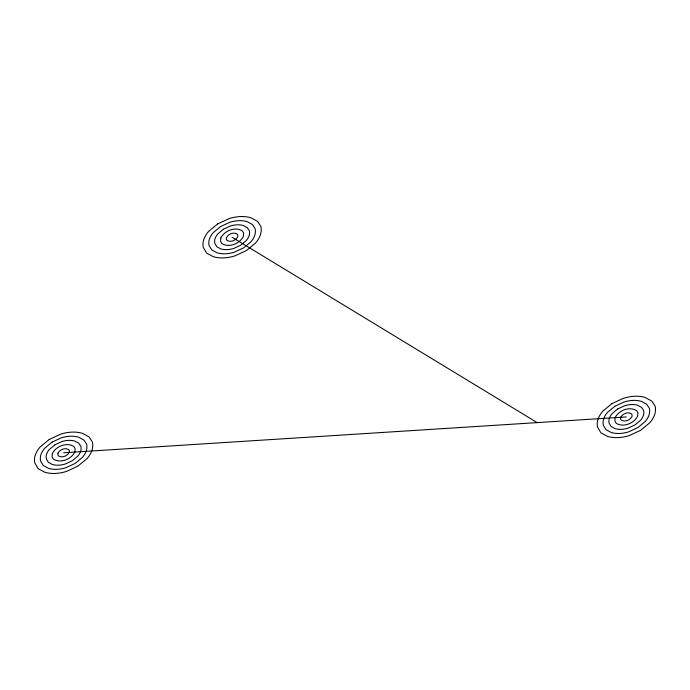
<?xml version="1.0" encoding="UTF-8"?>
<svg xmlns="http://www.w3.org/2000/svg" width="690" height="690" viewBox="0 0 690 690"><rect width="100%" height="100%" fill="white"/><g stroke="black" fill="none" stroke-linecap="round" stroke-linejoin="round"><path stroke-width="1.03" d="M63.601 452.778L626.348 416.941M232.073 237.222L537.165 422.616M52.345 453.494L52.078 456.849L53.423 459.126C60.651 463.637 71.13 459.29 74.848 452.062L75.132 448.5L73.77 446.43C66.542 441.919 56.062 446.266 52.345 453.494M57.969 453.14L57.839 454.814L58.512 455.952C62.126 458.203 67.361 456.03 69.224 452.416L69.362 450.639L68.681 449.604C65.067 447.353 59.832 449.526 57.969 453.14M220.817 237.938L220.55 241.293L221.895 243.57C229.132 248.081 239.611 243.734 243.329 236.506L243.613 232.944L242.25 230.874C235.014 226.363 224.535 230.71 220.817 237.938M226.449 237.584L226.311 239.257L226.984 240.396C230.598 242.647 235.842 240.474 237.705 236.86L237.843 235.083L237.162 234.048C233.548 231.797 228.304 233.97 226.449 237.584M615.092 417.657L614.825 421.012L616.17 423.289C623.398 427.791 633.877 423.444 637.603 416.217L637.879 412.655L636.516 410.593C629.289 406.082 618.809 410.429 615.092 417.657M620.715 417.295L620.586 418.977L621.259 420.115C624.873 422.366 630.117 420.193 631.971 416.579L632.109 414.794L631.436 413.767C627.814 411.507 622.578 413.681 620.715 417.295M217.721 223.888L208.682 231.348A41.512 30.895 17.7 0 0 203.938 239.016A26.505 19.725 17.7 0 0 203.265 247.399L206.629 253.092L213.296 256.723A26.505 19.725 17.7 0 0 224.233 257.87A41.512 30.895 17.7 0 0 235.031 255.835L246.425 250.556L255.464 243.096A41.512 30.895 17.7 0 0 260.208 235.428A28.143 20.95 17.7 0 0 260.915 226.518L257.517 221.352L250.849 217.721A26.505 19.725 17.7 0 0 239.913 216.574A41.512 30.895 17.7 0 0 229.114 218.609L217.721 223.888M220.593 226.553L213.365 232.521A33.206 24.719 17.7 0 0 209.562 238.654A21.2 15.784 17.7 0 0 209.027 245.364L211.718 249.918L217.057 252.825A21.2 15.784 17.7 0 0 225.803 253.748A33.206 24.719 17.7 0 0 234.445 252.117L243.553 247.891L250.789 241.914A33.206 24.719 17.7 0 0 254.584 235.79A22.511 16.758 17.7 0 0 255.153 228.657L252.428 224.526L247.098 221.619A21.2 15.784 17.7 0 0 238.343 220.697A33.206 24.719 17.7 0 0 229.701 222.327L220.593 226.553M223.465 229.218L218.04 233.703A24.909 18.535 17.7 0 0 215.194 238.3A15.905 11.834 17.7 0 0 214.788 243.329L216.807 246.744L220.809 248.918A15.905 11.834 17.7 0 0 227.372 249.616A24.909 18.535 17.7 0 0 233.85 248.391L240.681 245.226L246.106 240.741A24.909 18.535 17.7 0 0 248.952 236.144A16.888 12.567 17.7 0 0 249.383 230.805L247.339 227.7L243.337 225.518A15.905 11.834 17.7 0 0 236.773 224.828A24.909 18.535 17.7 0 0 230.296 226.053L223.465 229.218M49.249 439.444L40.21 446.904A41.512 30.895 17.7 0 0 35.457 454.572A26.505 19.725 17.7 0 0 34.793 462.964L38.157 468.648L44.824 472.279A26.505 19.725 17.7 0 0 55.752 473.426A41.512 30.895 17.7 0 0 66.559 471.391L77.953 466.112L86.983 458.652A41.512 30.895 17.7 0 0 91.736 450.984A28.143 20.95 17.7 0 0 92.443 442.074L89.036 436.908L82.369 433.277A26.505 19.725 17.7 0 0 71.441 432.13A41.512 30.895 17.7 0 0 60.634 434.165L49.249 439.444M52.112 442.109L44.885 448.086A33.206 24.719 17.7 0 0 41.09 454.21A21.2 15.784 17.7 0 0 40.555 460.92L43.246 465.474L48.576 468.381A21.2 15.784 17.7 0 0 57.322 469.304A33.206 24.719 17.7 0 0 65.964 467.673L75.081 463.447L82.308 457.479A33.206 24.719 17.7 0 0 86.103 451.346A22.511 16.758 17.7 0 0 86.673 444.213L83.947 440.082L78.617 437.175A21.2 15.784 17.7 0 0 69.871 436.253A33.206 24.719 17.7 0 0 61.229 437.883L52.112 442.109M54.984 444.774L49.559 449.259A24.909 18.535 17.7 0 0 46.713 453.856A15.905 11.834 17.7 0 0 46.316 458.885L48.334 462.3L52.328 464.482A15.905 11.834 17.7 0 0 58.892 465.172A24.909 18.535 17.7 0 0 65.369 463.947L72.209 460.782L77.634 456.297A24.909 18.535 17.7 0 0 80.48 451.7A16.888 12.567 17.7 0 0 80.903 446.361L78.858 443.256L74.865 441.082A15.905 11.834 17.7 0 0 68.301 440.384A24.909 18.535 17.7 0 0 61.824 441.609L54.984 444.774M611.995 403.598L602.957 411.068A41.512 30.895 17.7 0 0 598.204 418.727A26.505 19.725 17.7 0 0 597.54 427.119L600.904 432.811L607.571 436.434A26.505 19.725 17.7 0 0 618.507 437.589A41.512 30.895 17.7 0 0 629.306 435.554L640.7 430.275L649.739 422.806A41.512 30.895 17.7 0 0 654.482 415.147A28.143 20.95 17.7 0 0 655.19 406.238L651.783 401.071L645.124 397.44A26.505 19.725 17.7 0 0 634.188 396.284A41.512 30.895 17.7 0 0 623.38 398.32L611.995 403.598M614.859 406.272L607.631 412.24A33.206 24.719 17.7 0 0 603.836 418.373A21.2 15.784 17.7 0 0 603.302 425.083L605.993 429.637L611.323 432.535A21.2 15.784 17.7 0 0 620.068 433.458A33.206 24.719 17.7 0 0 628.711 431.828L637.827 427.61L645.055 421.633A33.206 24.719 17.7 0 0 648.85 415.501A22.511 16.758 17.7 0 0 649.419 408.377L646.694 404.245L641.364 401.339A21.2 15.784 17.7 0 0 632.618 400.416A33.206 24.719 17.7 0 0 623.976 402.046L614.859 406.272M617.731 408.937L612.306 413.413A24.909 18.535 17.7 0 0 609.46 418.011A15.905 11.834 17.7 0 0 609.063 423.048L611.081 426.463L615.075 428.637A15.905 11.834 17.7 0 0 621.638 429.327A24.909 18.535 17.7 0 0 628.124 428.111L634.955 424.937L640.38 420.46A24.909 18.535 17.7 0 0 643.227 415.863A16.888 12.567 17.7 0 0 643.649 410.516L641.605 407.419L637.612 405.237A15.905 11.834 17.7 0 0 631.048 404.547A24.909 18.535 17.7 0 0 624.571 405.772L617.731 408.937"/></g></svg>
